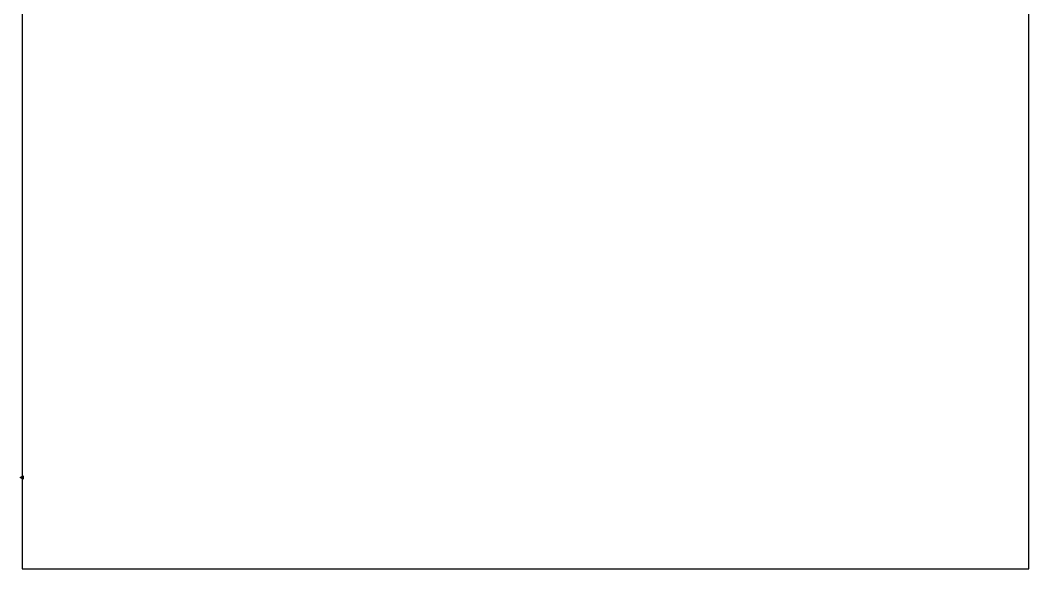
# Model space of a CAD drawing. Extents: x -8 to 237, y -180 to 890.
# Drawn here: x -0.3 to 172.7, y -60.5 to 33.7 of the extents above; entities that cross this region are included whole.
import ezdxf

# ---------------------------------------------------------------- set-up
doc = ezdxf.new("R2010")
doc.units = 0

msp = doc.modelspace()

# ---------------------------------------------------------------- linework, layer by layer
at = {"layer": 'Layer 1'}
for p, q in [((0, 224), (0, -60.4798)), ((0, 224), (0, -60.4798)), ((0, 224), (0, -60.4798)), ((0, 224), (0, -60.4798)), ((0, 224), (0, -60.4798)), ((0, 224), (0, -60.4798)), ((172.72, -60.4798), (172.72, 224)), ((172.72, -60.4798), (172.72, 224)), ((172.72, -60.4798), (172.72, 224)), ((172.72, -60.4798), (172.72, 224)), ((172.72, -60.4798), (172.72, 224)), ((172.72, -60.4798), (172.72, 224)), ((-0.325684, -44.8), (0.16256, -44.5178)), ((-0.325684, -44.8), (0.16256, -44.5178)), ((0.16256, -45.0822), (-0.325684, -44.8)), ((0.16256, -45.0822), (-0.325684, -44.8)), ((0.16256, -44.5178), (0.16256, -45.0822)), ((0.16256, -44.5178), (0.16256, -45.0822)), ((0, -60.4798), (172.72, -60.4798)), ((0, -60.4798), (172.72, -60.4798)), ((0, -60.4798), (172.72, -60.4798)), ((0, -60.4798), (172.72, -60.4798)), ((0, -60.4798), (172.72, -60.4798)), ((0, -60.4798), (172.72, -60.4798))]:
    msp.add_line(p, q, dxfattribs=at)

doc.saveas('drawing.dxf')
